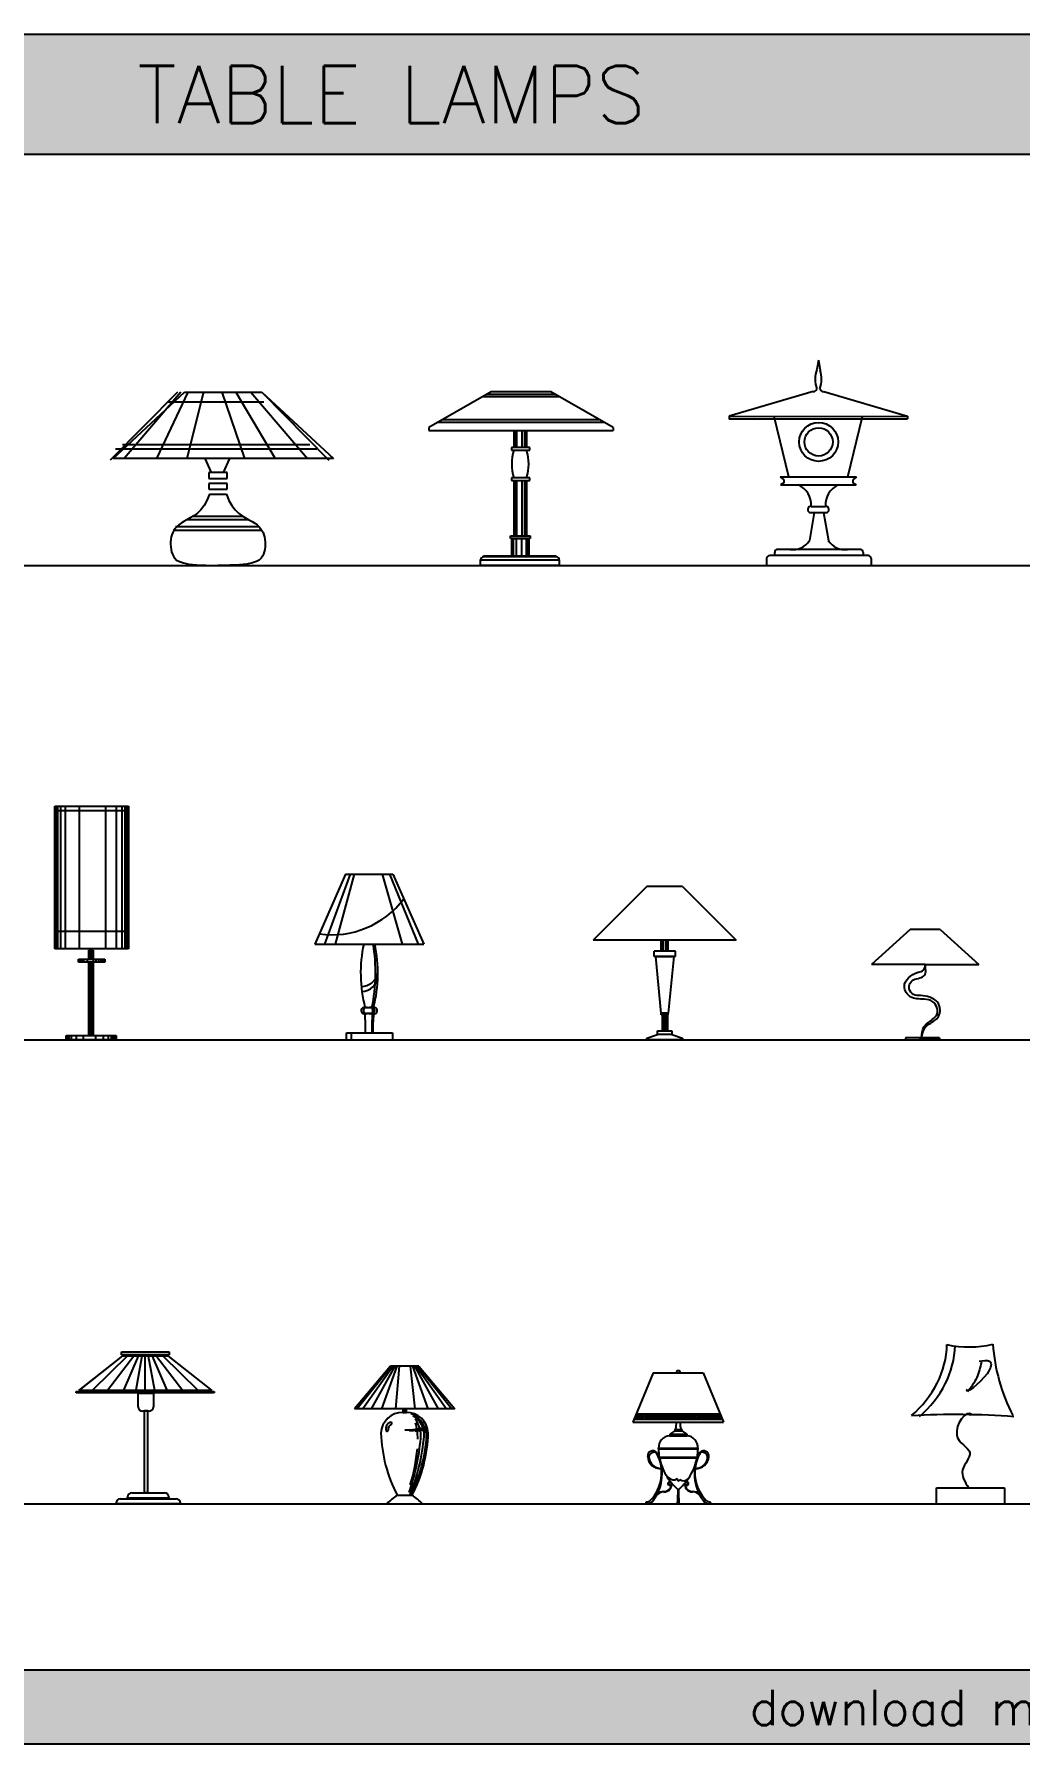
# Model space of a CAD drawing. Header units: millimetres. Extents: x 1445 to 13438, y 11474 to 16249.
# Drawn here: x 6744 to 9498, y 11474 to 16249 of the extents above; entities that cross this region are included whole.
import ezdxf

# ---------------------------------------------------------------- set-up
doc = ezdxf.new("R2010")
doc.units = ezdxf.units.MM
doc.layers.add('www.cad-blocks.net', color=7, linetype='Continuous')
doc.styles.add('DIM_FONT', font='SIMPLEX.shx', dxfattribs={"width": 0.8})
doc.styles.get("Standard").update_dxf_attribs({"font": 'arial.ttf'})

# ---------------------------------------------------------------- blocks, each defined once
blk = doc.blocks.new('A$C09AF3215')
for p, q in [((187.7, 483.8), (0, 293.9)), ((8, 299), (208, 484.4)), ((197.4, 483.8), (39, 298.7)), ((216.9, 483.8), (129.2, 298.7)), ((208, 484.4), (423.8, 484.4)), ((260.8, 483.8), (214.5, 298.7)), ((312, 483.8), (375.6, 298.7)), ((351, 483.8), (460.9, 298.7)), ((392.7, 483.8), (551.1, 298.7)), ((423.3, 483.8), (610.9, 293.9)), ((423.8, 484.4), (623.8, 299)), ((160.9, 457.1), (428.9, 457.1)), ((34.1, 337.7), (558.1, 337.7)), ((623.8, 299), (8, 299)), ((14.6, 325.5), (577.6, 325.5)), ((282.7, 259.8), (265.7, 298.7)), ((316.8, 259.8), (333.9, 298.7)), ((275.8, 259.2), (275.8, 242.7)), ((326.8, 259.2), (275.8, 259.2)), ((275.8, 242.7), (326.8, 242.7)), ((326.8, 242.7), (326.8, 259.2)), ((277.1, 199.1), (270.3, 181.5)), ((275.8, 229.2), (275.8, 212.7)), ((326.8, 229.2), (275.8, 229.2)), ((275.8, 212.7), (326.8, 212.7)), ((277.1, 199.1), (324.9, 199.1)), ((324.9, 199.1), (331.7, 181.5)), ((326.8, 212.7), (326.8, 229.2)), ((243.5, 146.2), (233.5, 138.8)), ((253.1, 155.5), (243.5, 146.2)), ((262.2, 167.1), (253.1, 155.5)), ((270.3, 181.5), (262.2, 167.1)), ((331.7, 181.5), (339.8, 167.1)), ((339.8, 167.1), (348.8, 155.5)), ((348.8, 155.5), (358.5, 146.2)), ((358.5, 146.2), (368.5, 138.8)), ((177.8, 97.5), (174.8, 91.8)), ((175.5, 99), (424.1, 99)), ((181.6, 102.9), (177.8, 97.5)), ((186.1, 108.1), (181.6, 102.9)), ((182.8, 108.8), (415.4, 108.8)), ((191.6, 113.1), (186.1, 108.1)), ((198.1, 118), (191.6, 113.1)), ((205.6, 122.7), (198.1, 118)), ((214.2, 127.5), (205.6, 122.7)), ((223.6, 132.7), (214.2, 127.5)), ((214.5, 128.2), (385.1, 128.2)), ((233.5, 138.8), (223.6, 132.7)), ((232.2, 138), (369.8, 138)), ((368.5, 138.8), (378.3, 132.7)), ((378.3, 132.7), (387.8, 127.5)), ((387.8, 127.5), (396.4, 122.7)), ((396.4, 122.7), (403.9, 118)), ((403.9, 118), (410.4, 113.1)), ((410.4, 113.1), (415.9, 108.1)), ((415.9, 108.1), (420.4, 102.9)), ((420.4, 102.9), (424.2, 97.5)), ((424.2, 97.5), (427.2, 91.8)), ((168.8, 66), (168.6, 59)), ((168.6, 59), (169, 51.9)), ((169.5, 72.9), (168.8, 66)), ((169, 51.9), (170, 44.9)), ((170.7, 79.6), (169.5, 72.9)), ((172.5, 85.9), (170.7, 79.6)), ((174.8, 91.8), (172.5, 85.9)), ((427.2, 91.8), (429.5, 85.9)), ((429.5, 85.9), (431.3, 79.6)), ((431.3, 79.6), (432.5, 72.9)), ((433, 51.9), (432, 44.9)), ((432.5, 72.9), (433.2, 66)), ((433.4, 59), (433, 51.9)), ((433.2, 66), (433.4, 59)), ((170, 44.9), (171.6, 38.1)), ((171.6, 38.1), (173.8, 31.6)), ((173.8, 31.6), (176.7, 25.5)), ((176.7, 25.5), (180.4, 20)), ((180.4, 20), (185.7, 15)), ((185.7, 15), (193.5, 10.6)), ((193.5, 10.6), (204.7, 6.9)), ((204.7, 6.9), (220.1, 4)), ((220.1, 4), (240.7, 1.8)), ((240.7, 1.8), (267.4, 0.5)), ((267.4, 0.5), (301, 0)), ((334.6, 0.5), (301, 0)), ((361.3, 1.8), (334.6, 0.5)), ((381.9, 4), (361.3, 1.8)), ((397.3, 6.9), (381.9, 4)), ((408.5, 10.6), (397.3, 6.9)), ((416.2, 15), (408.5, 10.6)), ((421.6, 20), (416.2, 15)), ((425.3, 25.5), (421.6, 20)), ((428.2, 31.6), (425.3, 25.5)), ((430.4, 38.1), (428.2, 31.6)), ((432, 44.9), (430.4, 38.1))]:
    blk.add_line(p, q)
blk = doc.blocks.new('A$C72B654B8')
for p, q in [((174, 485.1), (0, 385.7)), ((163.1, 478.8), (352, 478.8)), ((341, 485.1), (174, 485.1)), ((515.2, 385.6), (341, 485.1)), ((151.1, 471.9), (364, 471.9)), ((0, 385.7), (0, 377.4)), ((25.8, 400.4), (489.2, 400.4)), ((37.8, 407.3), (477.2, 407.3)), ((515.2, 385.6), (515.2, 377.4)), ((0, 377.4), (515.2, 377.4)), ((238.1, 377.4), (238.1, 332.2)), ((238.6, 377.4), (238.6, 332.2)), ((239.7, 377.4), (239.7, 332.2)), ((241.4, 377.4), (241.4, 332.2)), ((245.3, 377.4), (245.3, 332.2)), ((259.9, 377.4), (259.9, 332.2)), ((267.1, 377.4), (267.1, 332.2)), ((270.5, 377.4), (270.5, 332.2)), ((272.1, 377.4), (272.1, 332.2)), ((273.2, 377.4), (273.2, 332.2)), ((231.3, 329.6), (231.3, 321.8)), ((282, 329.6), (231.3, 329.6)), ((231.3, 321.8), (282, 321.8)), ((282, 321.8), (282, 329.6)), ((231.3, 244.8), (231.3, 237)), ((282, 244.8), (231.3, 244.8)), ((282, 237), (282, 244.8)), ((231.3, 237), (282, 237)), ((238.1, 237), (238.1, 82.9)), ((238.6, 237), (238.6, 82.9)), ((239.7, 237), (239.7, 82.9)), ((241.4, 237), (241.4, 82.9)), ((245.3, 237), (245.3, 82.9)), ((259.9, 237), (259.9, 82.9)), ((267.1, 237), (267.1, 82.9)), ((270.5, 237), (270.5, 82.9)), ((272.1, 237), (272.1, 82.9)), ((273.2, 237), (273.2, 82.9)), ((228.6, 75.1), (228.6, 82.9)), ((228.6, 82.9), (283.3, 82.9)), ((283.3, 75.1), (228.6, 75.1)), ((232.5, 26.4), (232.5, 75.1)), ((232.5, 75.1), (279.4, 75.1)), ((233, 75.1), (233, 26.3)), ((233.8, 75.1), (233.8, 26.3)), ((236.1, 75.1), (236.1, 26.3)), ((244.2, 75.1), (244.2, 26.3)), ((258.7, 75.1), (258.7, 26.3)), ((272.2, 75.1), (272.2, 26.3)), ((276.3, 75.1), (276.3, 26.3)), ((278.1, 75.1), (278.1, 26.3)), ((278.9, 75.1), (278.9, 26.3)), ((279.4, 75.1), (279.4, 26.4)), ((283.3, 82.9), (283.3, 75.1)), ((144.9, 15.4), (364.8, 15.4)), ((144.9, 0.1), (144.9, 15.4)), ((364.7, 0.1), (144.9, 0.1)), ((153.3, 23.8), (153.3, 26.5)), ((153.3, 26.4), (356.3, 26.4)), ((356.3, 23.8), (153.4, 23.8)), ((356.3, 23.8), (356.3, 26.5)), ((364.7, 15.4), (364.7, 0.1))]:
    blk.add_line(p, q)
for centre, radius, start, end in [((358, 283.3), 126, 162.1895, 197.8105), ((153.3, 283.3), 126, 342.1895, 17.8105), ((153.3, 15.4), 8.44, 90, 180), ((144.9, 0.1), 15.4, 359.7911, 0), ((145, 0.1), 19.6, 359.6877, 359.8518), ((356.3, 15.4), 8.44, 0, 90)]:
    blk.add_arc(centre, radius, start, end)
blk = doc.blocks.new('A$C27804ED8')
for p, q in [((250.4, 573.2), (246.2, 547.8)), ((250.4, 573.2), (255.3, 545.6)), ((236, 486), (1, 416.6)), ((265.9, 486), (499.7, 416.6)), ((0, 409.4), (499.7, 409.5)), ((1, 416.6), (1, 409.3)), ((1, 416.6), (72.5, 416.5)), ((72.5, 416.5), (499.7, 416.6)), ((167.8, 247.2), (126.6, 416.5)), ((333, 247.2), (374.2, 416.5)), ((499.7, 416.6), (499.7, 409.6)), ((143.8, 247.3), (153.5, 239)), ((143.8, 247.3), (356.9, 247.3)), ((153.5, 239), (153.5, 230.7)), ((356.7, 247.3), (347, 239)), ((347, 239), (347, 230.7)), ((153.5, 230.7), (144.4, 224.9)), ((144.4, 224.9), (356.2, 224.9)), ((347, 230.7), (356.2, 224.9)), ((239, 147.9), (225.6, 69.8)), ((229.9, 165.1), (270.6, 165.1)), ((231.6, 147.7), (272.3, 147.7)), ((264.8, 147.9), (278.3, 69.8)), ((105.8, 19.3), (105.8, 0)), ((105.8, 0), (398.1, 0)), ((389.4, 27.9), (114.5, 27.9)), ((128.3, 36.2), (128.3, 27.9)), ((366.9, 44.8), (137, 44.8)), ((375.5, 36.2), (375.5, 27.9)), ((398.1, 19.3), (398.1, 0))]:
    blk.add_line(p, q)
for radius in [54.4, 39.4]:
    blk.add_circle((251.1, 345.1), radius)
for centre, radius, start, end in [((324.5, 520.2), 83, 160.6174, 198.9484), ((176.2, 520.2), 83, 341.0516, 17.7821), ((237.5, 494.4), 8.57, 260.014, 352.0893), ((263.3, 494.4), 8.57, 187.9107, 279.986), ((170.4, 170.1), 59.8, 355.2246, 66.494), ((330.2, 170.1), 59.8, 113.506, 184.7754), ((229.4, 156.3), 8.87, 86.4419, 284.4413), ((271.2, 156.3), 8.87, 255.5587, 93.5581), ((179, 99.4), 55.2, 262.3964, 327.6151), ((324.9, 99.4), 55.2, 212.3849, 277.6036), ((114.5, 19.3), 8.69, 90, 180), ((137, 36.2), 8.69, 90, 180), ((366.9, 36.2), 8.69, 0, 90), ((389.4, 19.3), 8.69, 0, 90)]:
    blk.add_arc(centre, radius, start, end)
blk = doc.blocks.new('A$C192B20E6')
for p, q in [((0, 254.7), (0, 653.1)), ((0, 653.1), (205.6, 653.1)), ((0, 640.8), (205.6, 640.8)), ((2.9, 254.9), (2.9, 652.6)), ((8.6, 254.9), (8.6, 652.6)), ((17.2, 254.9), (17.2, 652.6)), ((30, 254.9), (30, 652.6)), ((68.6, 254.9), (68.6, 652.6)), ((142.6, 254.9), (142.6, 652.6)), ((172.6, 254.9), (172.6, 652.6)), ((188.3, 254.9), (188.3, 652.6)), ((196.9, 254.9), (196.9, 652.6)), ((202.6, 254.9), (202.6, 652.6)), ((205.6, 653.1), (205.6, 254.7)), ((0, 304), (205.6, 304)), ((205.6, 254.7), (0, 254.7)), ((94.6, 225.9), (94.6, 250.6)), ((94.6, 250.6), (106.9, 250.6)), ((95.1, 225.9), (95.1, 250.6)), ((95.9, 225.9), (95.9, 250.6)), ((98.3, 225.9), (98.3, 250.6)), ((103.4, 225.9), (103.4, 250.6)), ((105, 225.9), (105, 250.6)), ((105.9, 225.9), (105.9, 250.6)), ((106.6, 225.9), (106.6, 250.6)), ((106.9, 250.6), (106.9, 225.9)), ((65.8, 225.9), (139.8, 225.9)), ((65.8, 217.7), (65.8, 225.9)), ((139.8, 217.7), (65.8, 217.7)), ((66.5, 217.7), (66.5, 225.8)), ((67.6, 217.7), (67.6, 225.8)), ((69.5, 217.7), (69.5, 225.8)), ((72.3, 217.7), (72.3, 225.8)), ((76, 217.7), (76, 225.8)), ((81.4, 217.7), (81.4, 225.8)), ((90.9, 217.7), (90.9, 225.8)), ((94.6, 12.3), (94.6, 217.7)), ((95.1, 12.3), (95.1, 217.7)), ((95.9, 12.3), (95.9, 217.7)), ((98.3, 12.3), (98.3, 217.7)), ((103.4, 12.3), (103.4, 217.7)), ((105, 12.3), (105, 217.7)), ((105.9, 12.3), (105.9, 217.7)), ((106.6, 12.3), (106.6, 217.7)), ((106.9, 217.7), (106.9, 12.3)), ((108.1, 217.7), (108.1, 225.8)), ((115.4, 217.7), (115.4, 225.8)), ((123.3, 217.7), (123.3, 225.8)), ((129.3, 217.7), (129.3, 225.8)), ((133.7, 217.7), (133.7, 225.8)), ((136.8, 217.7), (136.8, 225.8)), ((138.4, 217.7), (138.4, 225.8)), ((139.3, 217.7), (139.3, 225.8)), ((139.8, 225.9), (139.8, 217.7)), ((32, 0), (32, 12.3)), ((32, 12.3), (171.8, 12.3)), ((32.6, 0), (32.6, 12.3)), ((33.7, 0), (33.7, 12.3)), ((36, 0), (36, 12.3)), ((39.7, 0), (39.7, 12.3)), ((46.9, 0), (46.9, 12.3)), ((60.6, 0), (60.6, 12.3)), ((80.6, 0), (80.6, 12.3)), ((106, 12.3), (93.6, 12.3)), ((114.3, 0), (114.3, 12.3)), ((135.7, 0), (135.7, 12.3)), ((150, 0), (150, 12.3)), ((158.2, 0), (158.2, 12.3)), ((163.2, 0), (163.2, 12.3)), ((166.8, 0), (166.8, 12.3)), ((168.9, 0), (168.9, 12.3)), ((170.2, 0), (170.2, 12.3)), ((171.4, 0), (171.4, 12.3)), ((171.8, 12.3), (171.8, 0)), ((171.8, 0), (32, 0))]:
    blk.add_line(p, q)
blk = doc.blocks.new('A$C12D665DB')
at = {"linetype": 'Continuous'}
for p, q in [((86.2, 462.9), (0, 267.8)), ((86.2, 462.9), (218.1, 462.9)), ((218.1, 462.9), (304.3, 267.8)), ((0, 267.8), (304.3, 267.8)), ((88.7, 0), (88.7, 20.3)), ((88.7, 20.3), (217.4, 20.3)), ((88.7, 0), (217.4, 0)), ((217.4, 20.3), (217.4, 0))]:
    blk.add_line(p, q, dxfattribs=at)
at = {"ltscale": 5}
for p, q in [((98.5, 462.9), (27.2, 267.8)), ((57.9, 267.8), (111.2, 462.9)), ((188, 462.9), (244, 267.8)), ((208.7, 462.9), (289.1, 267.8)), ((140.1, 90.5), (164.2, 90.5)), ((164.2, 73.4), (140.1, 73.4)), ((101.8, 20.3), (101.8, 0))]:
    blk.add_line(p, q, dxfattribs=at)
for centre, radius, start, end in [((47.1, 546.3), 252.6, 262.1285, 322.9048), ((-327.1, 188.6), 496.7, 348.609, 9.1739), ((129.2, 197.6), 48.3, 270.7156, 346.6538), ((130.3, 181.4), 46, 271.4198, 356.9659), ((144.6, 82), 8.74, 78.6314, 281.3686), ((153.6, 82), 8.74, 258.6314, 101.3686), ((158.6, 82), 8.74, 258.6314, 101.3686), ((558.2, 34), 399, 174.3321, 181.9686)]:
    blk.add_arc(centre, radius, start, end, dxfattribs=at)
at = {"linetype": 'Continuous'}
for centre, radius, start, end in [((515.4, 186.5), 387.3, 167.8768, 194.3404), ((-211.1, 186.5), 387.3, 345.6596, 12.1232), ((138.4, 82), 8.74, 78.6314, 281.3686), ((-257, 34), 399, 358.0314, 5.6679), ((561.3, 34), 399, 174.3321, 181.9686), ((165.9, 82), 8.74, 258.6314, 101.3686)]:
    blk.add_arc(centre, radius, start, end, dxfattribs=at)
blk = doc.blocks.new('A$C592B5A9C')
for p, q in [((150, 428.4), (0, 278.4)), ((250, 428.4), (150, 428.4)), ((250, 428.4), (400, 278.4)), ((400, 278.4), (0, 278.4)), ((170, 233.4), (170, 248.4)), ((230, 248.4), (170, 248.4)), ((190, 248.4), (190, 278.4)), ((190.8, 248.4), (190.8, 278.4)), ((192.7, 248.4), (192.7, 278.4)), ((196.3, 248.4), (196.3, 278.4)), ((203.7, 248.4), (203.7, 278.4)), ((207.3, 248.4), (207.3, 278.4)), ((209.2, 248.4), (209.2, 278.4)), ((210, 248.4), (210, 278.4)), ((210, 248.4), (210, 278.4)), ((230, 233.4), (230, 248.4)), ((230, 233.4), (170, 233.4)), ((175, 233.4), (225, 233.4)), ((190, 75), (175, 233.4)), ((225, 233.4), (210, 75)), ((210, 75), (190, 75)), ((210, 75), (190, 75)), ((210, 75), (190, 75)), ((190, 70), (190, 75)), ((210, 75), (190, 75)), ((210, 75), (190, 75)), ((210, 70), (190, 70)), ((210, 70), (190, 70)), ((210, 70), (190, 70)), ((210, 70), (190, 70)), ((192.5, 70), (192.5, 25)), ((193.2, 70), (193.2, 25)), ((194.5, 70), (194.5, 25)), ((197.2, 70), (197.2, 25)), ((202.8, 70), (202.8, 25)), ((205.5, 70), (205.5, 25)), ((206.8, 70), (206.8, 25)), ((207.5, 70), (207.5, 25)), ((210, 70), (210, 75)), ((210, 70), (210, 75)), ((150, 5), (180, 15)), ((150, 0), (150, 5)), ((250, 0), (150, 0)), ((180, 25), (220, 25)), ((180, 15), (180, 25)), ((220, 15), (180, 15)), ((220, 25), (220, 15)), ((220, 15), (250, 5)), ((250, 5), (250, 0))]:
    blk.add_line(p, q)
blk = doc.blocks.new('A$C3BE31933')
for p, q in [((107.9, 308.6), (0, 210.7)), ((192.1, 308.6), (107.9, 308.6)), ((192.1, 308.6), (300, 210.7)), ((150, 210.7), (0, 210.7)), ((150, 210.7), (300, 210.7)), ((190.3, 5.5), (94.7, 5.5)), ((94.7, 5.5), (94.7, 0)), ((94.7, 0), (190.3, 0)), ((132.8, 5.5), (190.3, 5.5)), ((190.3, 5.5), (190.3, 0))]:
    blk.add_line(p, q)
for points in [[(140, 5.5), (146.5, 36.2), (169.8, 56.9), (183.5, 73), (171.7, 106.5), (146.7, 114), (108.3, 120.4), (91.8, 149), (130, 189), (145.5, 195.3), (150, 210.7)], [(140, 5.5), (149.8, 34.5), (175.8, 53.9), (187.2, 65.9), (191.7, 85.4), (183.8, 106), (162.8, 119.3), (137.7, 124), (117.5, 127.1), (105.2, 142.8), (108.3, 158.7), (120.9, 169.4), (139.1, 174.8), (149.8, 184.1), (151.1, 197.5), (150, 210.7)]]:
    blk.add_spline(points, degree=3)
blk = doc.blocks.new('A$C2666695D')
for p, q in [((129.4, 413.8), (6.5, 316.6)), ((143.7, 413.3), (45.8, 317.8)), ((160.6, 412.4), (87.5, 317)), ((256, 413.8), (129.8, 413.8)), ((129.8, 413.8), (256, 413.8)), ((173.4, 412.4), (132.5, 317.8)), ((183.8, 412.4), (166.2, 317.8)), ((191.9, 412.4), (191.9, 318.6)), ((201.5, 412.4), (219.2, 317.8)), ((211.9, 412.4), (252.9, 317.8)), ((224.8, 412.4), (297.9, 317)), ((241.7, 413.3), (339.6, 317.8)), ((378.9, 316.6), (6.9, 316.6)), ((6.9, 316.6), (378.9, 316.6))]:
    blk.add_line(p, q)
at = {"linetype": 'Continuous'}
for p, q in [((129.8, 413.8), (6.9, 316.6)), ((126.8, 416.5), (126.8, 424.5)), ((126.8, 424.5), (260.1, 424.5)), ((260.1, 416.5), (126.8, 416.5)), ((256, 413.8), (378.9, 316.6)), ((260.1, 424.5), (260.1, 416.5)), ((0, 309.8), (0, 313.8)), ((0, 313.8), (385.4, 313.8)), ((385.4, 309.8), (0, 309.8)), ((172.8, 270.9), (172.8, 309.6)), ((172.8, 309.6), (216.1, 309.6)), ((216.1, 309.6), (216.1, 270.9)), ((385.4, 313.8), (385.4, 309.8)), ((204.1, 258.9), (184.8, 258.9)), ((190.7, 31.1), (190.7, 260.5)), ((190.7, 260.5), (199.3, 260.5)), ((199.3, 260.5), (199.3, 31.1)), ((111.2, 0), (111.2, 1.7)), ((123.2, 13.7), (279.2, 13.7)), ((143.3, 16), (143.3, 18.9)), ((259.1, 16), (143.3, 16)), ((155.3, 30.9), (247.1, 30.9)), ((199.3, 31.1), (190.7, 31.1)), ((259.1, 18.9), (259.1, 16)), ((291.2, 1.7), (291.2, 0)), ((291.2, 0), (111.2, 0))]:
    blk.add_line(p, q, dxfattribs=at)
for centre, start, end in [((184.8, 270.9), 180, 270), ((204.1, 270.9), 270, 0), ((123.2, 1.7), 90, 180), ((155.3, 18.9), 90, 180), ((247.1, 18.9), 0, 90), ((279.2, 1.7), 0, 90)]:
    blk.add_arc(centre, 12, start, end, dxfattribs=at)
blk = doc.blocks.new('A$C77C35588')
for p, q in [((99.9, 384.9), (0, 265.1)), ((102.9, 384.9, -294.9), (7.6, 265.1, -294.9)), ((107.4, 384.9, -294.9), (23.1, 265.1, -294.9)), ((112.2, 384.9, -294.9), (46.3, 265.1, -294.9)), ((118.4, 384.9, -294.9), (74.8, 265.1, -294.9)), ((179.8, 384.9), (99.9, 384.9)), ((124.3, 384.9, -294.9), (113.9, 265.1, -294.9)), ((155.6, 384.9, -294.9), (168.4, 265.1, -294.9)), ((161.4, 384.9, -294.9), (205.1, 265.1, -294.9)), ((167.7, 384.9, -294.9), (233.5, 265.1, -294.9)), ((172.4, 384.9, -294.9), (256.7, 265.1, -294.9)), ((176.9, 384.9, -294.9), (272.2, 265.1, -294.9)), ((179.8, 384.9), (279.7, 265.1)), ((279.7, 265.1), (0, 265.1)), ((134.8, 265.1), (134.8, 255.1)), ((134.8, 255.1), (144.8, 255.1)), ((137.3, 265.1, -294.9), (137.3, 255.1, -294.9)), ((142.5, 265.1, -294.9), (142.5, 255.1, -294.9)), ((144.8, 255.1), (144.8, 265.1)), ((160.2, 23.5, -294.9), (119.5, 23.5, -294.9)), ((89.8, 0, -294.9), (189.9, 0, -294.9))]:
    blk.add_line(p, q)
for centre, radius, start, end in [((133.6, 195.1), 60, 88.8485, 177.3605), ((146, 195.1), 60, 2.6395, 91.1515), ((132, 187.3, -294.9), 69.4, 359.9121, 67.7865), ((132.8, 192.5, -294.9), 61.5, 357.1848, 60.2368), ((471.5, 209.1, -294.9), 397.9, 181.6064, 207.7903), ((106.5, 209, -294.9), 19.9, 107.4289, 192.5682), ((90.1, 206.7, -294.9), 3.6, 214.5004, 346.0147), ((111.5, 206.4, -294.9), 18, 116.6423, 181.9872), ((101, 224.7, -294.9), 3.31, 318.294, 97.1739), ((139.2, 412.6, -294.9), 206.1, 270.2354, 287.2453), ((146.7, 370.8, -294.9), 166.7, 272.257, 288.507), ((-191.8, 209.1, -294.9), 397.9, 332.2097, 358.3936), ((108.3, 189.9, -294.9), 76.9, 354.5295, 37.3817), ((159, 314.1, -294.9), 112, 275.329, 292.0672), ((28.2, 184.1, -294.9), 148.2, 358.8061, 16.6478), ((-479.5, 245.9, -294.9), 667.4, 341.2388, 354.5559), ((-365.5, 235.4, -294.9), 561.5, 337.8313, 355.3084), ((-379.6, 211.7, -294.9), 558.3, 343.4674, 354.0662), ((-254.1, 221.5, -294.9), 456.7, 334.3124, 355.8437), ((198.7, -106.8, -294.9), 152.6, 121.3037, 135.5577), ((80.9, -106.8, -294.9), 152.6, 44.4423, 58.6963)]:
    blk.add_arc(centre, radius, start, end)
blk = doc.blocks.new('A$C3AB86590')
h = blk.add_hatch()
h.set_pattern_fill('ZIGZAG', color=256, scale=30, style=0)
h.set_pattern_definition([(0, (-8944.4907, -4374.0126), (3.75, 3.75), [3.75, -3.75]), (90, (-8940.7407, -4374.0126), (-3.75, 3.75), [3.75, -3.75])])
h.paths.add_polyline_path([(249.5, 236.9), (243.6, 251.3), (9.5, 251.3), (3.6, 236.9)])
for p, q in [((56.9, 366.2), (0, 228.1)), ((56.9, 366.2), (196.2, 366.2)), ((196.2, 366.2), (253.1, 228.1)), ((9.5, 251.3), (243.6, 251.3)), ((0, 228.1), (253.1, 228.1)), ((3.6, 236.9), (249.5, 236.9)), ((116.6, 203.6), (102.6, 195)), ((102.6, 195), (150.6, 195)), ((102.6, 195), (102.6, 190.4)), ((118.9, 207.9), (116.6, 207.9)), ((116.6, 207.9), (116.6, 203.6)), ((116.6, 203.6), (136.5, 203.6)), ((118.9, 207.9), (134.2, 207.9)), ((134.2, 207.9), (136.5, 207.9)), ((136.5, 207.9), (136.5, 203.6)), ((136.5, 203.6), (150.6, 195)), ((150.6, 195), (150.6, 190.4)), ((71.3, 154), (181.9, 154)), ((71.5, 155.6), (181.7, 155.6)), ((102.6, 190.4), (150.6, 190.4)), ((73.6, 130.4), (179.5, 130.4)), ((74.2, 128.9), (178.9, 128.9))]:
    blk.add_line(p, q)
for centre, radius, start, end in [((126.6, 366.2), 5.62, 0, 180), ((77.5, 222.2), 43.8, 341.0034, 7.8042), ((175.7, 222.2), 43.8, 172.1958, 198.9966), ((55.7, 133.3), 14.8, 45.266, 186.8596), ((58.4, 130.2), 13.8, 69.0885, 187.1641), ((61.9, 139.5), 6, 27.372, 45.266), ((71.6, 154.8), 0.822, 100.478, 244.721), ((225.9, 157.7), 154.7, 181.3658, 190.1705), ((105, 156.9), 33.5, 94.1031, 182.3152), ((148.2, 156.9), 33.5, 357.6848, 85.8969), ((27.2, 157.7), 154.7, 349.8295, 358.6342), ((181.5, 154.8), 0.822, 295.279, 79.522), ((191.2, 139.5), 6, 134.734, 152.628), ((197.4, 133.3), 14.8, 353.1404, 134.734), ((194.7, 130.2), 13.8, 352.8359, 110.9115), ((76, 133.8), 35, 183.754, 274.5376), ((78.5, 133), 34.1, 187.7268, 270.4552), ((-30.9, 86.9), 111.1, 315.5452, 28.6415), ((-44.7, 84.3), 126.1, 324.1291, 27.372), ((61.2, 137.4), 6, 26.464, 69.0885), ((74.3, 129.8), 0.912, 139.8703, 262.6488), ((225.9, 157.7), 154.4, 190.7537, 210.2828), ((27.2, 157.7), 154.4, 325.3575, 349.2463), ((297.9, 84.3), 126.1, 152.628, 215.8709), ((284, 86.9), 111.1, 151.3585, 224.4548), ((177.1, 133.8), 35, 265.4624, 356.246), ((174.6, 133), 34.1, 269.5448, 352.2732), ((178.8, 129.8), 0.912, 277.3512, 40.1297), ((191.9, 137.4), 6, 110.9115, 153.536), ((87.5, 54.6), 20, 265.3649, 7.6748), ((87.9, 53.8), 20.3, 265.7427, 13.1731), ((224, 156.4), 152.1, 210.2092, 230.1772), ((116.3, 95.3), 28.3, 213.0323, 274.7043), ((102.8, 56.7), 5.14, 19.2333, 296.7047), ((103.3, 56.9), 4.24, 34.4539, 251.8143), ((102.5, 55.6), 2.78, 259.1499, 312.2383), ((104.9, 52.9), 0.807, 285.8235, 129.6874), ((103.4, 57.4), 3.9, 359.0185, 29.5801), ((113.3, 77.4), 11.7, 297.4211, 326.7864), ((132.1, 70.9), 9.07, 178.8231, 233.8371), ((37, 148.8), 141.3, 309.3631, 326.0692), ((120.9, 72.1), 10.4, 304.1726, 337.8375), ((141.5, 81.7), 17.4, 231.0572, 317.4226), ((165.2, 53.8), 20.3, 166.8269, 274.2573), ((150.3, 56.7), 5.14, 243.2953, 160.7667), ((165.6, 54.6), 20, 172.3252, 274.6351), ((149.7, 57.4), 3.9, 150.4199, 180.9815), ((149.8, 56.9), 4.24, 288.1857, 145.5461), ((148.2, 52.9), 0.807, 50.3126, 254.1765), ((150.6, 55.6), 2.78, 227.7617, 280.8501), ((38.6, 2.8), 2.78, 110.4419, 277.7308), ((35.5, 29), 23.8, 275.1734, 302.9095), ((38.9, 21.6), 21.6, 270.1122, 328.8091), ((87.4, 6.1), 27.5, 92.1144, 148.5156), ((86.9, 7.2), 27.5, 92.1144, 135.3911), ((-572.4, 46.9), 698.6, 356.2887, 359.4382), ((126.4, 1.7), 1.72, 182.4185, 277.2692), ((126.7, 1.7), 1.72, 262.7308, 357.5815), ((775.1, 44.3), 648, 180.3821, 183.7727), ((165.7, 6.1), 27.5, 31.4844, 87.8856), ((166.2, 7.2), 27.5, 44.6089, 87.8856), ((214.2, 21.6), 21.6, 211.1909, 269.8878), ((217.6, 29), 23.8, 237.0905, 264.8266), ((214.5, 2.8), 2.78, 262.2692, 69.5581)]:
    blk.add_arc(centre, radius, start, end)
blk = doc.blocks.new('A$C73262508')
for p, q in [((70, 44.8), (260.1, 44.8)), ((70, 0), (70, 44.8)), ((260.1, 44.8), (260.1, 0))]:
    blk.add_line(p, q)
for centre, major_axis, start_param, end_param in [((-248.2, 451.1), (-347.9, 0), 2.365174, 3.119804), ((-225.8, 448.5), (-347.9, 0), 2.365174, 3.119804), ((161.7, 646.5), (248, 0), 4.459306, 4.981682), ((957.8, 484.7), (-731.6, 0), 0.063578, 0.398287), ((120.7, -1394.2), (-1956.7, 0), 4.62741, 4.77413)]:
    blk.add_ellipse(centre, major_axis=major_axis, ratio=0.840003, start_param=start_param, end_param=end_param)
for points, knots in [([(189.2, 398.4), (200.7, 400), (228.9, 403.8), (216.9, 353.9), (145.7, 302.1), (157.3, 320.6)], [0, 0, 0, 0, 28.780878, 70.812456, 145.442084, 145.442084, 145.442084, 145.442084]), ([(195.6, 395.7), (192.4, 381.1), (185.7, 351.4), (166.8, 325.6), (157.3, 312.5)], [0, 0, 0, 0, 52.704518, 107.037543, 107.037543, 107.037543, 107.037543]), ([(170.1, 249.1), (152.1, 265.5), (96.3, 180.8), (186.7, 149.7), (128.9, 93.8), (149.6, 61.3), (160.1, 44.8)], [0, 0, 0, 0, 79.51364, 149.830259, 209.915667, 272.178235, 272.178235, 272.178235, 272.178235])]:
    blk.add_open_spline(points, degree=3, knots=knots)
at = {"style": 'DIM_FONT', "width": 0.952377, "flags": 9}
for tag in ['YSIZE', 'XSIZE']:
    blk.add_attdef(tag, (260.1, 0), '', height=0.42, dxfattribs=at)
blk = doc.blocks.new('FORMAT')
at = {"layer": 'www.cad-blocks.net', "true_color": 0x546d8e}
h = blk.add_hatch(color=155, dxfattribs=at)
h.set_gradient(color1=(68, 68, 68), color2=(84, 109, 142), tint=1)
h.paths.add_polyline_path([(2638, 16249.4), (2638, 15914.1), (13438.4, 15914.1), (13438.4, 16249.4)])
h = blk.add_hatch(color=155, dxfattribs=at)
h.set_gradient(color1=(68, 68, 68), color2=(84, 109, 142), tint=1)
h.paths.add_polyline_path([(2638, 11680.4), (2638, 11473.7), (13438.4, 11473.7), (13438.4, 11680.4)])
at = {"layer": 'www.cad-blocks.net', "color": 155, "true_color": 0x546d8e}
for p, q in [((2638, 16249.4), (13438.4, 16249.4)), ((2638, 15914.1), (13438.4, 15914.1)), ((2638, 14765.4), (13438.4, 14765.4)), ((2638, 13439.9), (13438.4, 13439.9)), ((2638, 12144), (13438.4, 12144)), ((2638, 11680.4), (13438.4, 11680.4)), ((2638, 11473.7), (13438.4, 11473.7))]:
    blk.add_line(p, q, dxfattribs=at)
at = {"layer": 'www.cad-blocks.net', "attachment_point": 1}
for s, width, insert, char_height in [('{\\Fsimplex|c0;\\C255;\\c16777215;TABLE LAMPS}', 16790, (7032.4, 16161.3), 160), ('{\\Fsimplex|c0;\\C255;\\c16777215;download more free cad collection at: www.cad-blocks.net}', 45138.163, (8743.6, 11624), 98.28)]:
    blk.add_mtext_dynamic_manual_height_columns(s, width=width, gutter_width=12.5, heights=[0], dxfattribs=dict(at, insert=insert, char_height=char_height))

msp = doc.modelspace()

# ---------------------------------------------------------------- block references
for name, p in [('A$C27804ED8', (8684.9, 14765.4)), ('A$C09AF3215', (6956.2, 14765.4)), ('A$C72B654B8', (7846.5, 14765.4)), ('A$C192B20E6', (6801.4, 13439.9)), ('A$C12D665DB', (7528, 13439.9)), ('A$C592B5A9C', (8306, 13439.9)), ('A$C3BE31933', (9084, 13439.9)), ('A$C2666695D', (6861.2, 12144)), ('A$C73262508', (9195.2, 12144)), ('A$C77C35588', (7639.2, 12144)), ('A$C3AB86590', (8417.2, 12144))]:
    msp.add_blockref(name, p)
at = {"layer": 'www.cad-blocks.net'}
msp.add_blockref('FORMAT', (0, 0), dxfattribs=at)

doc.saveas('drawing.dxf')
